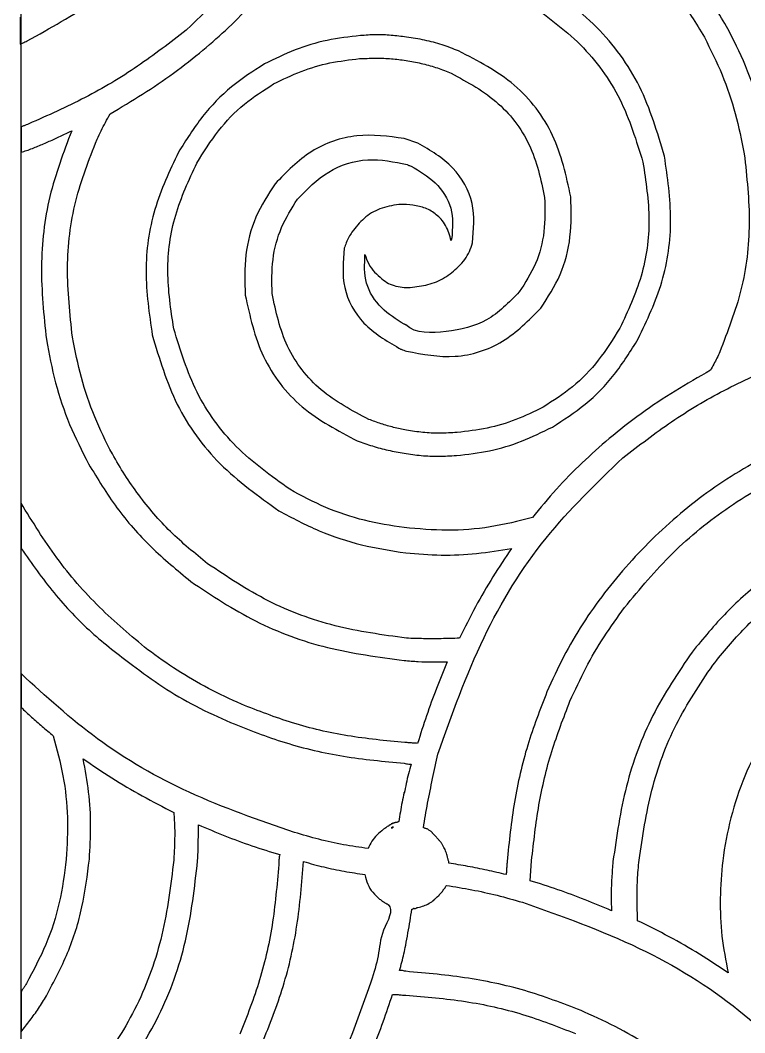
# Model space of a CAD drawing. Extents: x 0 to 371, y 0 to 260.
# Drawn here: x 0 to 24.97, y 59.93 to 94.83 of the extents above; entities that cross this region are included whole.
import ezdxf

# ---------------------------------------------------------------- set-up
doc = ezdxf.new("R2010")
doc.units = 0
doc.layers.add('Layer_1', color=7, linetype='CONTINUOUS')

msp = doc.modelspace()

# ---------------------------------------------------------------- linework, layer by layer
at = {"layer": 'Layer_1', "color": 7}
for points in [[(0.02646, 259.95312), (370.443122, 259.95312), (370.443122, 0.661457), (0.02646, 0.661457)], [(12.829708, 67.016271)], [(12.832292, 67.018856)], [(14.684375, 65.008126)], [(13.54646, 64.214376), (13.573331, 64.214376), (13.54646, 64.214376)], [(12.832292, 61.251249)]]:
    msp.add_lwpolyline(points, close=True, dxfattribs=at)
for points in [[(0, 94.932397), (0, 94.006356)], [(0.026355, 91.149165), (0.026355, 90.275834)], [(13.705623, 90.593127), (13.229167, 90.75229)], [(13.308748, 88.476461), (13.044165, 88.476461)], [(13.229167, 85.61927), (13.44104, 85.61927)], [(0.026355, 78.184582), (0.026355, 76.623437)], [(0.026355, 72.310523), (0.026355, 71.146253)], [(13.229167, 68.183126), (13.229167, 68.209481)], [(12.805937, 67.124792), (12.779581, 67.124792)], [(12.858646, 67.151148), (12.832292, 67.151148)], [(13.91698, 66.992501), (13.890625, 66.992501)], [(14.2875, 66.727917), (14.207918, 66.807499)], [(14.763956, 65.775521), (14.763956, 65.828231)], [(14.2875, 64.531669), (14.367081, 64.611251), (14.419791, 64.663961)], [(14.472502, 64.717187), (14.552083, 64.796253)], [(13.49375, 64.188021), (13.520105, 64.188021)], [(0.026355, 61.330314), (0.026355, 59.954687)]]:
    msp.add_lwpolyline(points, dxfattribs=at)
for points, knots in [([(12.091252, 104.695625), (11.60922, 103.335125), (10.676093, 100.701435), (8.540562, 97.18246), (6.638346, 95.365078), (5.714896, 94.482812)], [0, 0, 0, 0, 4.325799, 8.373986, 12.193383, 12.193383, 12.193383, 12.193383]), ([(29.077811, 84.693229), (29.24746, 85.947907), (29.584966, 88.444004), (29.150556, 92.141087), (28.085368, 95.318774), (26.530012, 97.850385), (24.852109, 99.928744), (23.503357, 101.063295), (22.833748, 101.626562)], [0, 0, 0, 0, 3.785959, 7.531903, 11.05396, 13.750765, 16.407671, 19.027284, 19.027284, 19.027284, 19.027284]), ([(13.229167, 100.594584), (14.077918, 100.489299), (15.767297, 100.279738), (18.166203, 99.394857), (20.111482, 98.241168), (21.593739, 96.951147), (22.706811, 95.680834), (23.284635, 94.724132), (23.574271, 94.244584)], [0, 0, 0, 0, 2.558717, 5.092941, 7.60668, 9.301016, 10.970622, 12.648611, 12.648611, 12.648611, 12.648611]), ([(0.238228, 94.112292), (1.02577, 94.551272), (2.589075, 95.422666), (4.660909, 97.120899), (5.790516, 98.470788), (6.35, 99.139375)], [0, 0, 0, 0, 2.701851, 5.363294, 7.97507, 7.97507, 7.97507, 7.97507]), ([(24.341666, 94.615104), (24.030328, 95.127662), (23.408767, 96.150943), (22.215219, 97.513178), (21.28853, 98.278194), (20.822501, 98.662919)], [0, 0, 0, 0, 1.796894, 3.587356, 5.398686, 5.398686, 5.398686, 5.398686]), ([(6.29729, 93.794998), (6.594749, 94.051818), (7.19546, 94.570459), (8.033098, 95.431194), (8.550448, 96.04987), (8.810832, 96.36125)], [0, 0, 0, 0, 1.178583, 2.380117, 3.597619, 3.597619, 3.597619, 3.597619]), ([(22.198645, 90.143542), (21.956576, 90.96066), (21.474236, 92.588824), (19.93422, 94.705499), (18.539508, 95.699231), (17.83302, 96.202604)], [0, 0, 0, 0, 2.544261, 5.069616, 7.661989, 7.661989, 7.661989, 7.661989]), ([(17.4625, 95.461564), (18.104229, 94.997892), (19.37164, 94.082145), (20.777836, 92.154733), (21.230692, 90.673747), (21.457605, 89.931669)], [0, 0, 0, 0, 2.366487, 4.673792, 6.990994, 6.990994, 6.990994, 6.990994]), ([(25.796875, 90.328544), (25.701762, 90.826947), (25.512001, 91.821327), (25.029994, 93.266044), (24.571045, 94.165543), (24.341666, 94.615104)], [0, 0, 0, 0, 1.521336, 3.035266, 4.547924, 4.547924, 4.547924, 4.547924]), ([(5.714896, 94.482812), (5.164048, 94.057365), (4.058031, 93.203134), (2.239374, 92.117383), (0.94444, 91.543966), (0.290938, 91.254586)], [0, 0, 0, 0, 2.086959, 4.190287, 6.333192, 6.333192, 6.333192, 6.333192]), ([(11.721248, 94.297294), (11.337386, 94.253571), (10.571245, 94.166306), (9.455729, 93.829212), (8.762192, 93.489245), (8.413957, 93.318542)], [0, 0, 0, 0, 1.157449, 2.310129, 3.4726, 3.4726, 3.4726, 3.4726]), ([(13.308748, 94.244584), (13.132644, 94.267428), (12.781465, 94.312982), (12.249997, 94.334596), (11.897537, 94.309731), (11.721248, 94.297294)], [0, 0, 0, 0, 0.532637, 1.062163, 1.592043, 1.592043, 1.592043, 1.592043]), ([(15.107605, 93.768127), (14.918173, 93.842451), (14.535574, 93.992563), (13.931965, 94.150411), (13.517792, 94.212996), (13.308748, 94.244584)], [0, 0, 0, 0, 0.610117, 1.23227, 1.866295, 1.866295, 1.866295, 1.866295]), ([(23.574271, 94.244584), (23.787408, 93.817196), (24.211644, 92.966505), (24.670107, 91.613872), (24.856982, 90.686691), (24.950415, 90.223124)], [0, 0, 0, 0, 1.431691, 2.8497, 4.267565, 4.267565, 4.267565, 4.267565]), ([(0, 94.006356), (0.026709, 94.016941), (0.080893, 94.038417), (0.157335, 94.08023), (0.21152, 94.101706), (0.238228, 94.112292)], [0, 0, 0, 0, 0.086119, 0.174712, 0.260831, 0.260831, 0.260831, 0.260831]), ([(3.095418, 91.59875), (3.470216, 91.822393), (4.215808, 92.267288), (5.291973, 92.991347), (5.963319, 93.528022), (6.29729, 93.794998)], [0, 0, 0, 0, 1.309321, 2.604654, 3.886918, 3.886918, 3.886918, 3.886918]), ([(18.970418, 88.741044), (18.813975, 89.465288), (18.502804, 90.905838), (17.099707, 92.737322), (15.778244, 93.421108), (15.107605, 93.768127)], [0, 0, 0, 0, 2.205182, 4.386198, 6.633616, 6.633616, 6.633616, 6.633616]), ([(8.413957, 93.318542), (8.025575, 93.069747), (7.234956, 92.563281), (6.230766, 91.520128), (5.713755, 90.695846), (5.450313, 90.275834)], [0, 0, 0, 0, 1.380479, 2.810202, 4.295597, 4.295597, 4.295597, 4.295597]), ([(8.73125, 92.630729), (9.044186, 92.783914), (9.666851, 93.088716), (10.66803, 93.382059), (11.352416, 93.463067), (11.694377, 93.503544)], [0, 0, 0, 0, 1.044084, 2.077469, 3.109449, 3.109449, 3.109449, 3.109449]), ([(11.694377, 93.503544), (11.868101, 93.510496), (12.21163, 93.524244), (12.725134, 93.514866), (13.061501, 93.472134), (13.229167, 93.450834)], [0, 0, 0, 0, 0.521618, 1.031467, 1.538184, 1.538184, 1.538184, 1.538184]), ([(13.229167, 93.450834), (13.403096, 93.421017), (13.747821, 93.361921), (14.252442, 93.229666), (14.576225, 93.112279), (14.737085, 93.053959)], [0, 0, 0, 0, 0.529261, 1.048989, 1.562136, 1.562136, 1.562136, 1.562136]), ([(14.737085, 93.053959), (15.313211, 92.750984), (16.450211, 92.153055), (17.672976, 90.582684), (17.938308, 89.338211), (18.071248, 88.714689)], [0, 0, 0, 0, 1.939421, 3.827497, 5.723386, 5.723386, 5.723386, 5.723386]), ([(6.085417, 89.905314), (6.320793, 90.283144), (6.782074, 91.023597), (7.678269, 91.959205), (8.385075, 92.409961), (8.73125, 92.630729)], [0, 0, 0, 0, 1.333712, 2.613745, 3.842465, 3.842465, 3.842465, 3.842465]), ([(2.645833, 90.725419), (2.691808, 90.822807), (2.784511, 91.019179), (2.937532, 91.3088), (3.042644, 91.501833), (3.095418, 91.59875)], [0, 0, 0, 0, 0.323045, 0.65138, 0.982455, 0.982455, 0.982455, 0.982455]), ([(0.290938, 91.254586), (0.26207, 91.24382), (0.201954, 91.221401), (0.11534, 91.18235), (0.055223, 91.159931), (0.026355, 91.149165)], [0, 0, 0, 0, 0.092409, 0.192438, 0.284847, 0.284847, 0.284847, 0.284847]), ([(0.608748, 90.487707), (0.739169, 90.542222), (0.999805, 90.651165), (1.38493, 90.833906), (1.642517, 90.95551), (1.772502, 91.016874)], [0, 0, 0, 0, 0.424005, 0.847344, 1.278585, 1.278585, 1.278585, 1.278585]), ([(1.772502, 91.016874), (1.491384, 90.270505), (0.923308, 88.762257), (0.641518, 86.301137), (0.812684, 84.656071), (0.899687, 83.819897)], [0, 0, 0, 0, 2.386471, 4.822538, 7.340767, 7.340767, 7.340767, 7.340767]), ([(13.229167, 90.75229), (12.685499, 90.825152), (11.592175, 90.971678), (9.953541, 90.401901), (9.176079, 89.597068), (8.78396, 89.191145)], [0, 0, 0, 0, 1.631149, 3.280266, 4.958379, 4.958379, 4.958379, 4.958379]), ([(0.026355, 90.275834), (0.090601, 90.295509), (0.222103, 90.33578), (0.416058, 90.407555), (0.544871, 90.461136), (0.608748, 90.487707)], [0, 0, 0, 0, 0.201541, 0.412527, 0.620073, 0.620073, 0.620073, 0.620073]), ([(1.799373, 83.899479), (1.712185, 84.697643), (1.541228, 86.262675), (1.816882, 88.60102), (2.371724, 90.022943), (2.645833, 90.725419)], [0, 0, 0, 0, 2.404727, 4.715164, 6.971101, 6.971101, 6.971101, 6.971101]), ([(15.584062, 87.153544), (15.624207, 87.611548), (15.705481, 88.538777), (14.966599, 89.852537), (14.134358, 90.341325), (13.705623, 90.593127)], [0, 0, 0, 0, 1.356337, 2.745907, 4.222353, 4.222353, 4.222353, 4.222353]), ([(5.450313, 90.275834), (5.146552, 89.631914), (4.535284, 88.336136), (4.233818, 86.151332), (4.444164, 84.7087), (4.550627, 83.978544)], [0, 0, 0, 0, 2.127754, 4.281735, 6.489169, 6.489169, 6.489169, 6.489169]), ([(9.551355, 88.661979), (9.887753, 89.004356), (10.555105, 89.683566), (11.965168, 90.13572), (12.881912, 89.946262), (13.335103, 89.852604)], [0, 0, 0, 0, 1.427192, 2.831279, 4.203983, 4.203983, 4.203983, 4.203983]), ([(21.298958, 83.846253), (21.60272, 84.490173), (22.213987, 85.78595), (22.515454, 87.970754), (22.305107, 89.413386), (22.198645, 90.143542)], [0, 0, 0, 0, 2.127754, 4.281735, 6.489169, 6.489169, 6.489169, 6.489169]), ([(24.950415, 90.223124), (25.037569, 89.424911), (25.208466, 87.859733), (24.932502, 85.521234), (24.377581, 84.099188), (24.103438, 83.396667)], [0, 0, 0, 0, 2.404851, 4.715566, 6.971672, 6.971672, 6.971672, 6.971672]), ([(5.291667, 84.190417), (5.190457, 84.850736), (4.990305, 86.156584), (5.262215, 88.139117), (5.811834, 89.318336), (6.085417, 89.905314)], [0, 0, 0, 0, 1.997914, 3.95108, 5.886882, 5.886882, 5.886882, 5.886882]), ([(13.335103, 89.852604), (13.346233, 89.845331), (13.370901, 89.82921), (13.418493, 89.820052), (13.450333, 89.806591), (13.467395, 89.799377)], [0, 0, 0, 0, 0.039542, 0.087642, 0.143182, 0.143182, 0.143182, 0.143182]), ([(13.467395, 89.799377), (13.75841, 89.627319), (14.343682, 89.281285), (14.952595, 88.368178), (14.897268, 87.666461), (14.869377, 87.312707)], [0, 0, 0, 0, 1.010915, 2.033094, 3.072285, 3.072285, 3.072285, 3.072285]), ([(21.457605, 89.931669), (21.558814, 89.27135), (21.758966, 87.965502), (21.487056, 85.98297), (20.937437, 84.80375), (20.663855, 84.216772)], [0, 0, 0, 0, 1.997914, 3.95108, 5.886882, 5.886882, 5.886882, 5.886882]), ([(8.78396, 89.191145), (8.541955, 88.817386), (8.055124, 88.065508), (7.713546, 86.727736), (7.739395, 85.816589), (7.752498, 85.354687)], [0, 0, 0, 0, 1.329544, 2.674592, 4.057536, 4.057536, 4.057536, 4.057536]), ([(8.67854, 85.407397), (8.670743, 85.799564), (8.65536, 86.573301), (8.953934, 87.701307), (9.353503, 88.343826), (9.551355, 88.661979)], [0, 0, 0, 0, 1.173483, 2.315256, 3.435152, 3.435152, 3.435152, 3.435152]), ([(18.071248, 88.714689), (18.080681, 88.322827), (18.09928, 87.550168), (17.810145, 86.41703), (17.401121, 85.778064), (17.197916, 85.460624)], [0, 0, 0, 0, 1.173205, 2.313288, 3.43889, 3.43889, 3.43889, 3.43889]), ([(17.938956, 84.904586), (18.180961, 85.278345), (18.667792, 86.030223), (19.00937, 87.367995), (18.983522, 88.279142), (18.970418, 88.741044)], [0, 0, 0, 0, 1.329544, 2.674592, 4.057536, 4.057536, 4.057536, 4.057536]), ([(13.044165, 88.476461), (12.824139, 88.439197), (12.392801, 88.366146), (11.823035, 88.023951), (11.560206, 87.689844), (11.429793, 87.524064)], [0, 0, 0, 0, 0.665632, 1.304902, 1.934505, 1.934505, 1.934505, 1.934505]), ([(14.499373, 87.974165), (14.392263, 88.074969), (14.177682, 88.276915), (13.751519, 88.429392), (13.457449, 88.460653), (13.308748, 88.476461)], [0, 0, 0, 0, 0.437202, 0.875873, 1.324598, 1.324598, 1.324598, 1.324598]), ([(14.843021, 87.233126), (14.821744, 87.321385), (14.778969, 87.498819), (14.668026, 87.753529), (14.555781, 87.900372), (14.499373, 87.974165)], [0, 0, 0, 0, 0.272222, 0.547266, 0.825112, 0.825112, 0.825112, 0.825112]), ([(11.429793, 87.524064), (11.394203, 87.466829), (11.321274, 87.349546), (11.230729, 87.164041), (11.186728, 87.032751), (11.16521, 86.968542)], [0, 0, 0, 0, 0.202151, 0.414237, 0.617239, 0.617239, 0.617239, 0.617239]), ([(14.869377, 87.312707), (14.867638, 87.303674), (14.86403, 87.284929), (14.848368, 87.260904), (14.84476, 87.242159), (14.843021, 87.233126)], [0, 0, 0, 0, 0.027378, 0.056812, 0.08419, 0.08419, 0.08419, 0.08419]), ([(11.16521, 86.968542), (11.125103, 86.510529), (11.043904, 85.583241), (11.783095, 84.269566), (12.6154, 83.780766), (13.044165, 83.528959)], [0, 0, 0, 0, 1.356338, 2.746027, 4.222582, 4.222582, 4.222582, 4.222582]), ([(15.107605, 86.333439), (15.181162, 86.413636), (15.325673, 86.57119), (15.490384, 86.849443), (15.55269, 87.051704), (15.584062, 87.153544)], [0, 0, 0, 0, 0.326004, 0.640468, 0.959374, 0.959374, 0.959374, 0.959374]), ([(13.229167, 84.349064), (12.955114, 84.520296), (12.401215, 84.866382), (11.830814, 85.744262), (11.863481, 86.4181), (11.879895, 86.756669)], [0, 0, 0, 0, 0.966042, 1.952507, 2.948683, 2.948683, 2.948683, 2.948683]), ([(11.879895, 86.756669), (11.916688, 86.645541), (11.990303, 86.423201), (12.201674, 86.139495), (12.375443, 85.986311), (12.461771, 85.910209)], [0, 0, 0, 0, 0.349322, 0.698905, 1.04404, 1.04404, 1.04404, 1.04404]), ([(13.44104, 85.61927), (13.645496, 85.642426), (14.055881, 85.688903), (14.640942, 85.924431), (14.952467, 86.197468), (15.107605, 86.333439)], [0, 0, 0, 0, 0.616138, 1.236716, 1.852341, 1.852341, 1.852341, 1.852341]), ([(12.461771, 85.910209), (12.535537, 85.855433), (12.683017, 85.745918), (12.950028, 85.655202), (13.134912, 85.631403), (13.229167, 85.61927)], [0, 0, 0, 0, 0.27424, 0.548292, 0.833302, 0.833302, 0.833302, 0.833302]), ([(7.752498, 85.354687), (7.910904, 84.630183), (8.226117, 83.188484), (9.633397, 81.36374), (10.949433, 80.675722), (11.615312, 80.327604)], [0, 0, 0, 0, 2.206856, 4.391448, 6.628866, 6.628866, 6.628866, 6.628866]), ([(12.012187, 81.068128), (11.436094, 81.371097), (10.299173, 81.969008), (9.076686, 83.539466), (8.811441, 84.783884), (8.67854, 85.407397)], [0, 0, 0, 0, 1.939308, 3.827231, 5.723082, 5.723082, 5.723082, 5.723082]), ([(17.197916, 85.460624), (16.843294, 85.097885), (16.140326, 84.378828), (14.73257, 84.063634), (13.627363, 84.010483), (13.271003, 84.332507), (13.254317, 84.344293), (13.237888, 84.34741), (13.229167, 84.349064)], [0, 0, 0, 0, 1.480055, 2.933912, 4.343136, 4.353495, 4.37676, 4.403087, 4.403087, 4.403087, 4.403087]), ([(13.308748, 83.423022), (13.86661, 83.314686), (14.990286, 83.096468), (16.711457, 83.65508), (17.526774, 84.485014), (17.938956, 84.904586)], [0, 0, 0, 0, 1.686344, 3.396727, 5.145496, 5.145496, 5.145496, 5.145496]), ([(9.286771, 78.660522), (8.644403, 79.119594), (7.372477, 80.028581), (5.971915, 81.962601), (5.518763, 83.446675), (5.291667, 84.190417)], [0, 0, 0, 0, 2.359118, 4.671187, 6.993908, 6.993908, 6.993908, 6.993908]), ([(20.663855, 84.216772), (20.428485, 83.838979), (19.96723, 83.098618), (19.070955, 82.163256), (18.36419, 81.712601), (18.018021, 81.491874)], [0, 0, 0, 0, 1.333601, 2.613455, 3.8421, 3.8421, 3.8421, 3.8421]), ([(0.899687, 83.819897), (0.994795, 83.321537), (1.184541, 82.327278), (1.666595, 80.882748), (2.12552, 79.98337), (2.354895, 79.533854)], [0, 0, 0, 0, 1.521205, 3.0349, 4.547437, 4.547437, 4.547437, 4.547437]), ([(6.455937, 76.094271), (6.017375, 76.451705), (5.14668, 77.161336), (4.0535, 78.448769), (3.186062, 79.785824), (2.540777, 81.151993), (2.078366, 82.502092), (1.89237, 83.433686), (1.799373, 83.899479)], [0, 0, 0, 0, 1.694248, 3.363667, 5.041543, 6.462667, 7.886398, 9.310103, 9.310103, 9.310103, 9.310103]), ([(4.550627, 83.978544), (4.792689, 83.161465), (5.275008, 81.533403), (6.815104, 79.416955), (8.20977, 78.423329), (8.916252, 77.919999)], [0, 0, 0, 0, 2.544135, 5.069289, 7.661578, 7.661578, 7.661578, 7.661578]), ([(18.335831, 80.803544), (18.724176, 81.052334), (19.514701, 81.558777), (20.518638, 82.602009), (21.035555, 83.426248), (21.298958, 83.846253)], [0, 0, 0, 0, 1.380369, 2.809918, 4.295238, 4.295238, 4.295238, 4.295238]), ([(13.044165, 83.528959), (13.07247, 83.512945), (13.129271, 83.48081), (13.220164, 83.451093), (13.280011, 83.432129), (13.308748, 83.423022)], [0, 0, 0, 0, 0.097318, 0.195289, 0.285792, 0.285792, 0.285792, 0.285792]), ([(24.103438, 83.396667), (24.073322, 83.325509), (24.01209, 83.180826), (23.896835, 82.973727), (23.823042, 82.832285), (23.786145, 82.761564)], [0, 0, 0, 0, 0.231633, 0.470968, 0.710305, 0.710305, 0.710305, 0.710305]), ([(23.786145, 82.761564), (23.375897, 82.52717), (22.558435, 82.060114), (21.383047, 81.284309), (20.655488, 80.698342), (20.293335, 80.406669)], [0, 0, 0, 0, 1.417395, 2.824311, 4.218699, 4.218699, 4.218699, 4.218699]), ([(20.769791, 79.745211), (21.32064, 80.170658), (22.426657, 81.024889), (24.245314, 82.110639), (25.540248, 82.684056), (26.19375, 82.973437)], [0, 0, 0, 0, 2.086959, 4.190287, 6.333192, 6.333192, 6.333192, 6.333192]), ([(18.018021, 81.491874), (17.707059, 81.338699), (17.08842, 81.033967), (16.087556, 80.738073), (15.400863, 80.658588), (15.054895, 80.618542)], [0, 0, 0, 0, 1.03879, 2.066605, 3.11024, 3.11024, 3.11024, 3.11024]), ([(13.308748, 80.698124), (13.160898, 80.727898), (12.866562, 80.787173), (12.434556, 80.915291), (12.153142, 81.017122), (12.012187, 81.068128)], [0, 0, 0, 0, 0.452269, 0.900367, 1.350055, 1.350055, 1.350055, 1.350055]), ([(15.054895, 80.618542), (14.855112, 80.606175), (14.461416, 80.581803), (13.876027, 80.60725), (13.496452, 80.668055), (13.308748, 80.698124)], [0, 0, 0, 0, 0.600276, 1.182916, 1.752895, 1.752895, 1.752895, 1.752895]), ([(15.02854, 79.824792), (15.412402, 79.868515), (16.178543, 79.95578), (17.294059, 80.292874), (17.987596, 80.632842), (18.335831, 80.803544)], [0, 0, 0, 0, 1.157449, 2.310129, 3.4726, 3.4726, 3.4726, 3.4726]), ([(11.615312, 80.327604), (11.787425, 80.267456), (12.136058, 80.14562), (12.674468, 79.999226), (13.044006, 79.936036), (13.229167, 79.904374)], [0, 0, 0, 0, 0.546913, 1.10783, 1.671123, 1.671123, 1.671123, 1.671123]), ([(20.293335, 80.406669), (19.978441, 80.132341), (19.34388, 79.579525), (18.459614, 78.667891), (17.918804, 78.011203), (17.647501, 77.68177)], [0, 0, 0, 0, 1.252549, 2.524089, 3.804093, 3.804093, 3.804093, 3.804093]), ([(26.24646, 80.115731), (25.459278, 79.677973), (23.89656, 78.808934), (21.850563, 77.08996), (20.372736, 75.458752), (19.367882, 74.027981), (18.699594, 72.887816), (18.334385, 72.081711), (18.150313, 71.675419)], [0, 0, 0, 0, 2.696805, 5.353711, 7.973324, 9.277491, 10.593554, 11.930938, 11.930938, 11.930938, 11.930938]), ([(13.229167, 79.904374), (13.425406, 79.874343), (13.820216, 79.813925), (14.423184, 79.787906), (14.826109, 79.812457), (15.02854, 79.824792)], [0, 0, 0, 0, 0.595299, 1.197666, 1.805855, 1.805855, 1.805855, 1.805855]), ([(14.393437, 69.532398), (14.875208, 70.891213), (15.807848, 73.521682), (17.949269, 77.035274), (19.846921, 78.858524), (20.769791, 79.745211)], [0, 0, 0, 0, 4.320331, 8.363529, 12.191412, 12.191412, 12.191412, 12.191412]), ([(2.354895, 79.533854), (2.666201, 79.021265), (3.287696, 77.997926), (4.480905, 76.635372), (5.407544, 75.870281), (5.873543, 75.485522)], [0, 0, 0, 0, 1.796934, 3.587419, 5.398736, 5.398736, 5.398736, 5.398736]), ([(20.822501, 74.585836), (21.355014, 75.226036), (22.428888, 76.517074), (24.410549, 78.125105), (25.896008, 78.95679), (26.643335, 79.375207)], [0, 0, 0, 0, 2.494116, 5.029675, 7.596818, 7.596818, 7.596818, 7.596818]), ([(13.229167, 77.337606), (12.770271, 77.410142), (11.850078, 77.555594), (10.516956, 77.997724), (9.69623, 78.439914), (9.286771, 78.660522)], [0, 0, 0, 0, 1.392508, 2.792299, 4.185934, 4.185934, 4.185934, 4.185934]), ([(4.39198, 73.130628), (3.825108, 73.605997), (2.685643, 74.561533), (1.209419, 76.263253), (0.421955, 77.542116), (0.026355, 78.184582)], [0, 0, 0, 0, 2.217424, 4.457229, 6.718393, 6.718393, 6.718393, 6.718393]), ([(8.916252, 77.919999), (9.369416, 77.676437), (10.276678, 77.188813), (11.754496, 76.70829), (12.772577, 76.545985), (13.281877, 76.46479)], [0, 0, 0, 0, 1.541296, 3.085767, 4.63181, 4.63181, 4.63181, 4.63181]), ([(17.647501, 77.68177), (17.166407, 77.561742), (16.204512, 77.321759), (14.712731, 77.210844), (13.724152, 77.295312), (13.229167, 77.337606)], [0, 0, 0, 0, 1.485781, 2.970659, 4.459725, 4.459725, 4.459725, 4.459725]), ([(0.026355, 76.623437), (0.394836, 76.102041), (1.123174, 75.071452), (2.407666, 73.708409), (3.383513, 72.96607), (3.862813, 72.601461)], [0, 0, 0, 0, 1.914295, 3.783788, 5.588346, 5.588346, 5.588346, 5.588346]), ([(13.281877, 76.46479), (13.689207, 76.433055), (14.503587, 76.369605), (15.729155, 76.421985), (16.532598, 76.556396), (16.933333, 76.623437)], [0, 0, 0, 0, 1.225052, 2.449256, 3.667467, 3.667467, 3.667467, 3.667467]), ([(16.933333, 76.623437), (16.715616, 76.299298), (16.275831, 75.644541), (15.672961, 74.611649), (15.314804, 73.891253), (15.13396, 73.527503)], [0, 0, 0, 0, 1.171251, 2.365912, 3.584369, 3.584369, 3.584369, 3.584369]), ([(27.199373, 76.570211), (26.686784, 76.258905), (25.663445, 75.63741), (24.300891, 74.444201), (23.5358, 73.517562), (23.151041, 73.051562)], [0, 0, 0, 0, 1.796934, 3.587419, 5.398736, 5.398736, 5.398736, 5.398736]), ([(13.308748, 73.527503), (12.483155, 73.641061), (10.843614, 73.866576), (8.501026, 74.731294), (7.136419, 75.640754), (6.455937, 76.094271)], [0, 0, 0, 0, 2.496057, 4.956901, 7.404649, 7.404649, 7.404649, 7.404649]), ([(23.86521, 72.601461), (24.223128, 73.039226), (24.93374, 73.908367), (26.214871, 75.013312), (27.170132, 75.592219), (27.648958, 75.882397)], [0, 0, 0, 0, 1.694336, 3.363942, 5.041931, 5.041931, 5.041931, 5.041931]), ([(5.873543, 75.485522), (6.602023, 75.000101), (8.064555, 74.025546), (10.581444, 73.109917), (12.342216, 72.877632), (13.229167, 72.760624)], [0, 0, 0, 0, 2.619937, 5.259916, 7.939556, 7.939556, 7.939556, 7.939556]), ([(18.944063, 71.358126), (19.119947, 71.740021), (19.469841, 72.499741), (20.099024, 73.580028), (20.582212, 74.251776), (20.822501, 74.585836)], [0, 0, 0, 0, 1.260923, 2.508409, 3.742495, 3.742495, 3.742495, 3.742495]), ([(15.13396, 73.527503), (14.925297, 73.52046), (14.513963, 73.506576), (13.905217, 73.506099), (13.505652, 73.520437), (13.308748, 73.527503)], [0, 0, 0, 0, 0.626322, 1.234665, 1.825723, 1.825723, 1.825723, 1.825723]), ([(7.620207, 71.252189), (7.238271, 71.428079), (6.47844, 71.777997), (5.397942, 72.407114), (4.726082, 72.890333), (4.39198, 73.130628)], [0, 0, 0, 0, 1.261043, 2.508744, 3.74294, 3.74294, 3.74294, 3.74294]), ([(23.151041, 73.051562), (22.672313, 72.338062), (21.709108, 70.902494), (20.797126, 68.431325), (20.550009, 66.699776), (20.425626, 65.828231)], [0, 0, 0, 0, 2.57152, 5.17392, 7.811241, 7.811241, 7.811241, 7.811241]), ([(3.862813, 72.601461), (4.207823, 72.344995), (4.903511, 71.827849), (6.040409, 71.166345), (6.843928, 70.801383), (7.249687, 70.617086)], [0, 0, 0, 0, 1.288998, 2.599178, 3.935701, 3.935701, 3.935701, 3.935701]), ([(13.229167, 72.760624), (13.390415, 72.746349), (13.716398, 72.717492), (14.210968, 72.707883), (14.543508, 72.70756), (14.71073, 72.707398)], [0, 0, 0, 0, 0.485499, 0.981492, 1.483198, 1.483198, 1.483198, 1.483198]), ([(14.71073, 72.707398), (14.586013, 72.401929), (14.335881, 71.789279), (13.991324, 70.855765), (13.793044, 70.221233), (13.693738, 69.903433)], [0, 0, 0, 0, 0.989832, 1.985211, 2.983944, 2.983944, 2.983944, 2.983944]), ([(21.325313, 65.881457), (21.444445, 66.69129), (21.681057, 68.299721), (22.525692, 70.599153), (23.420125, 71.936149), (23.86521, 72.601461)], [0, 0, 0, 0, 2.452467, 4.870913, 7.266419, 7.266419, 7.266419, 7.266419]), ([(9.445418, 66.833854), (8.221895, 67.25644), (5.844762, 68.077465), (2.632563, 69.919746), (0.879284, 71.528097), (0.026355, 72.310523)], [0, 0, 0, 0, 3.879295, 7.536924, 11.001907, 11.001907, 11.001907, 11.001907]), ([(18.150313, 71.675419), (17.91474, 71.067191), (17.437029, 69.833782), (16.987612, 67.865746), (16.846327, 66.513765), (16.774687, 65.828231)], [0, 0, 0, 0, 1.954953, 3.964392, 6.031377, 6.031377, 6.031377, 6.031377]), ([(13.255521, 69.929273), (12.594137, 69.993921), (11.28837, 70.121555), (9.391619, 70.559052), (8.20433, 71.023627), (7.620207, 71.252189)], [0, 0, 0, 0, 1.992577, 3.933933, 5.813997, 5.813997, 5.813997, 5.813997]), ([(17.621146, 65.854586), (17.692863, 66.498708), (17.834577, 67.771507), (18.273247, 69.621554), (18.722655, 70.784958), (18.944063, 71.358126)], [0, 0, 0, 0, 1.943386, 3.84017, 5.682105, 5.682105, 5.682105, 5.682105]), ([(0.026355, 71.146253), (0.147593, 71.033911), (0.388143, 70.811011), (0.755695, 70.481087), (1.009691, 70.2727), (1.137915, 70.167501)], [0, 0, 0, 0, 0.495869, 0.983865, 1.481374, 1.481374, 1.481374, 1.481374]), ([(7.249687, 70.617086), (7.870973, 70.372646), (9.132742, 69.876213), (11.146153, 69.413506), (12.530107, 69.281688), (13.229167, 69.215104)], [0, 0, 0, 0, 2.001068, 4.063969, 6.169536, 6.169536, 6.169536, 6.169536]), ([(1.137915, 70.167501), (1.261433, 69.707949), (1.509799, 68.783901), (1.661501, 67.347729), (1.612158, 66.387601), (1.5875, 65.907812)], [0, 0, 0, 0, 1.42627, 2.867884, 4.307844, 4.307844, 4.307844, 4.307844]), ([(13.693738, 69.903433), (13.648006, 69.905419), (13.552884, 69.90955), (13.407245, 69.924913), (13.30667, 69.927803), (13.255521, 69.929273)], [0, 0, 0, 0, 0.137298, 0.285587, 0.439042, 0.439042, 0.439042, 0.439042]), ([(25.638228, 70.11479), (25.401093, 69.672381), (24.926502, 68.786964), (24.460635, 67.34584), (24.189023, 65.927233), (24.100007, 64.556459), (24.148187, 63.257847), (24.31259, 62.412375), (24.394376, 61.991773)], [0, 0, 0, 0, 1.503278, 3.008588, 4.521817, 5.826071, 7.122873, 8.406652, 8.406652, 8.406652, 8.406652]), ([(13.890625, 66.992501), (13.938194, 67.275042), (14.033571, 67.841551), (14.208859, 68.68689), (14.331853, 69.250298), (14.393437, 69.532398)], [0, 0, 0, 0, 0.859478, 1.723299, 2.589548, 2.589548, 2.589548, 2.589548]), ([(2.38125, 65.907812), (2.404149, 66.291462), (2.450209, 67.06313), (2.375475, 68.225778), (2.238089, 68.991022), (2.169377, 69.373751)], [0, 0, 0, 0, 1.152281, 2.317682, 3.483737, 3.483737, 3.483737, 3.483737]), ([(2.169377, 69.373751), (2.495305, 69.148783), (3.15395, 68.694162), (4.201075, 68.082967), (4.926059, 67.709836), (5.291667, 67.521667)], [0, 0, 0, 0, 1.187757, 2.400253, 3.633774, 3.633774, 3.633774, 3.633774]), ([(13.229167, 69.215104), (13.255474, 69.207997), (13.307498, 69.193942), (13.387933, 69.188896), (13.440942, 69.188798), (13.467395, 69.188749)], [0, 0, 0, 0, 0.081549, 0.161266, 0.240673, 0.240673, 0.240673, 0.240673]), ([(13.467395, 69.188749), (13.435643, 69.076701), (13.373037, 68.855775), (13.302955, 68.51825), (13.253899, 68.295452), (13.229167, 68.183126)], [0, 0, 0, 0, 0.349259, 0.688642, 1.033718, 1.033718, 1.033718, 1.033718]), ([(13.229167, 68.209481), (13.204559, 68.097298), (13.155923, 67.875574), (13.096639, 67.539955), (13.06174, 67.316771), (13.044165, 67.204374)], [0, 0, 0, 0, 0.344516, 0.680921, 1.022214, 1.022214, 1.022214, 1.022214]), ([(5.291667, 67.521667), (5.304235, 67.338841), (5.329218, 66.975412), (5.317441, 66.427863), (5.300291, 66.064302), (5.291667, 65.881457)], [0, 0, 0, 0, 0.549499, 1.092317, 1.641533, 1.641533, 1.641533, 1.641533]), ([(6.111771, 65.854586), (6.118894, 65.989486), (6.133341, 66.2631), (6.137923, 66.677934), (6.138059, 66.95763), (6.138127, 67.098437)], [0, 0, 0, 0, 0.405221, 0.8219, 1.244335, 1.244335, 1.244335, 1.244335]), ([(6.138127, 67.098437), (6.440258, 66.969494), (7.047308, 66.710418), (7.983133, 66.365224), (8.621406, 66.166583), (8.943123, 66.066459)], [0, 0, 0, 0, 0.985399, 1.979893, 2.990599, 2.990599, 2.990599, 2.990599]), ([(12.779581, 67.124792), (12.778286, 67.117868), (12.776038, 67.105843), (12.762144, 67.099289), (12.748279, 67.098177), (12.731938, 67.094388), (12.721587, 67.075098), (12.695218, 67.077203), (12.697471, 67.052243), (12.682929, 67.046303), (12.655326, 67.043523), (12.620039, 67.009202), (12.569422, 66.973133), (12.532831, 66.950716), (12.514998, 66.93979)], [0, 0, 0, 0, 0.019854, 0.034475, 0.041507, 0.062212, 0.080827, 0.101532, 0.121466, 0.135986, 0.142905, 0.205357, 0.271052, 0.333505, 0.333505, 0.333505, 0.333505]), ([(12.832292, 67.018856), (12.832212, 67.018486), (12.832062, 67.017782), (12.831115, 67.017265), (12.829468, 67.013427), (12.841568, 67.019256), (12.84782, 67.017939), (12.869469, 67.021494), (12.838967, 66.999471), (12.827913, 66.993983), (12.804225, 66.985872), (12.806177, 66.993582), (12.80711, 66.99409), (12.808772, 66.997933), (12.796511, 66.992175), (12.790963, 66.99313), (12.772474, 66.992224), (12.794093, 66.992698), (12.802469, 66.995647), (12.812324, 66.999549), (12.815235, 67.008002), (12.821316, 67.014266), (12.828057, 67.014395), (12.830535, 67.017109), (12.831402, 67.017961), (12.831957, 67.01852), (12.832292, 67.018856)], [0, 0, 0, 0, 0.001076, 0.002047, 0.003076, 0.012006, 0.021285, 0.031133, 0.058108, 0.073335, 0.092904, 0.09398, 0.094951, 0.095979, 0.104909, 0.114189, 0.124037, 0.137656, 0.147969, 0.157713, 0.16588, 0.173796, 0.182457, 0.18375, 0.18469, 0.186111, 0.186111, 0.186111, 0.186111]), ([(12.832292, 67.151148), (12.831041, 67.144225), (12.828882, 67.132268), (12.81524, 67.125703), (12.808213, 67.125015), (12.805937, 67.124792)], [0, 0, 0, 0, 0.019808, 0.034209, 0.041108, 0.041108, 0.041108, 0.041108]), ([(12.829708, 67.016271), (12.827299, 67.013979), (12.82304, 67.009926), (12.817224, 67.004505), (12.812251, 67.001982), (12.810271, 66.998831), (12.808293, 66.997568), (12.805694, 66.991184), (12.820942, 66.999718), (12.825731, 67.002842), (12.834601, 67.016619), (12.830393, 67.016246), (12.830052, 67.016299), (12.82982, 67.01628), (12.829708, 67.016271)], [0, 0, 0, 0, 0.009973, 0.01764, 0.023848, 0.026174, 0.028493, 0.030978, 0.042821, 0.053323, 0.064922, 0.065262, 0.06562, 0.065958, 0.065958, 0.065958, 0.065958]), ([(13.044165, 67.204374), (13.035128, 67.202582), (13.016351, 67.198859), (12.992372, 67.183172), (12.958721, 67.175437), (12.921876, 67.17456), (12.88886, 67.157355), (12.86791, 67.153051), (12.858646, 67.151148)], [0, 0, 0, 0, 0.027412, 0.056954, 0.084366, 0.129984, 0.165683, 0.193986, 0.193986, 0.193986, 0.193986]), ([(11.985831, 66.278332), (11.703001, 66.319005), (11.134096, 66.400816), (10.285408, 66.586986), (9.726773, 66.751165), (9.445418, 66.833854)], [0, 0, 0, 0, 0.857041, 1.723912, 2.603524, 2.603524, 2.603524, 2.603524]), ([(12.514998, 66.93979), (12.439858, 66.877002), (12.292534, 66.753895), (12.107226, 66.532816), (12.026224, 66.363008), (11.985831, 66.278332)], [0, 0, 0, 0, 0.293617, 0.575684, 0.856236, 0.856236, 0.856236, 0.856236]), ([(14.207918, 66.807499), (14.206119, 66.81465), (14.202286, 66.829884), (14.177112, 66.841171), (14.152739, 66.862516), (14.121301, 66.88877), (14.082741, 66.91059), (14.047823, 66.945611), (13.999749, 66.959328), (13.9529, 66.969421), (13.928147, 66.985326), (13.91698, 66.992501)], [0, 0, 0, 0, 0.021039, 0.044824, 0.076893, 0.119493, 0.166881, 0.209481, 0.264974, 0.313003, 0.352479, 0.352479, 0.352479, 0.352479]), ([(14.499373, 66.489689), (14.474804, 66.515824), (14.426542, 66.567164), (14.360331, 66.650442), (14.312069, 66.701782), (14.2875, 66.727917)], [0, 0, 0, 0, 0.107568, 0.211308, 0.318876, 0.318876, 0.318876, 0.318876]), ([(14.763956, 65.828231), (14.755192, 65.863192), (14.738125, 65.93127), (14.712485, 66.028512), (14.685627, 66.117101), (14.657237, 66.199384), (14.625303, 66.280834), (14.583961, 66.345875), (14.553903, 66.402604), (14.523986, 66.444526), (14.507846, 66.474142), (14.499373, 66.489689)], [0, 0, 0, 0, 0.108127, 0.210554, 0.301684, 0.385701, 0.471851, 0.563169, 0.616245, 0.66427, 0.717346, 0.717346, 0.717346, 0.717346]), ([(8.943123, 66.066459), (8.936022, 66.042443), (8.922562, 65.996923), (8.916219, 65.925317), (8.916241, 65.878771), (8.916252, 65.854586)], [0, 0, 0, 0, 0.074946, 0.142053, 0.214631, 0.214631, 0.214631, 0.214631]), ([(1.5875, 65.907812), (1.520577, 65.407186), (1.386748, 64.406067), (0.921597, 62.956127), (0.44821, 62.065763), (0.211873, 61.621253)], [0, 0, 0, 0, 1.513457, 3.026513, 4.535006, 4.535006, 4.535006, 4.535006]), ([(0.899687, 61.198023), (1.158889, 61.686121), (1.677292, 62.662315), (2.176128, 64.257318), (2.312762, 65.356734), (2.38125, 65.907812)], [0, 0, 0, 0, 1.655747, 3.311482, 4.975489, 4.975489, 4.975489, 4.975489]), ([(5.291667, 65.881457), (5.184711, 65.0167), (4.972032, 63.297155), (4.107817, 60.831878), (3.166633, 59.397738), (2.698543, 58.684481)], [0, 0, 0, 0, 2.610292, 5.190488, 7.743386, 7.743386, 7.743386, 7.743386]), ([(3.360002, 58.18167), (3.861401, 58.940615), (4.86919, 60.466058), (5.798766, 63.093951), (6.006984, 64.930385), (6.111771, 65.854586)], [0, 0, 0, 0, 2.722229, 5.471544, 8.256933, 8.256933, 8.256933, 8.256933]), ([(8.916252, 65.854586), (8.858778, 65.151739), (8.745505, 63.76653), (8.302239, 61.751159), (7.809633, 60.49425), (7.56698, 59.875106)], [0, 0, 0, 0, 2.114445, 4.167261, 6.160141, 6.160141, 6.160141, 6.160141]), ([(8.334375, 59.557812), (8.593041, 60.207483), (9.118453, 61.527115), (9.585701, 63.642026), (9.703629, 65.094284), (9.763228, 65.828231)], [0, 0, 0, 0, 2.095445, 4.256339, 6.464269, 6.464269, 6.464269, 6.464269]), ([(9.763228, 65.828231), (9.994391, 65.762818), (10.457334, 65.631817), (11.165859, 65.490114), (11.641833, 65.415809), (11.879895, 65.378646)], [0, 0, 0, 0, 0.720478, 1.442882, 2.165737, 2.165737, 2.165737, 2.165737]), ([(16.748331, 65.378646), (16.528095, 65.429747), (16.088818, 65.531671), (15.427086, 65.664102), (14.984645, 65.738441), (14.763956, 65.775521)], [0, 0, 0, 0, 0.678238, 1.352795, 2.024117, 2.024117, 2.024117, 2.024117]), ([(16.774687, 65.828231), (16.773122, 65.777572), (16.770048, 65.678096), (16.75297, 65.528781), (16.749896, 65.429305), (16.748331, 65.378646)], [0, 0, 0, 0, 0.151991, 0.298453, 0.450443, 0.450443, 0.450443, 0.450443]), ([(17.568437, 65.168323), (17.57554, 65.245167), (17.589556, 65.396792), (17.599936, 65.626069), (17.614011, 65.777716), (17.621146, 65.854586)], [0, 0, 0, 0, 0.231487, 0.456756, 0.688327, 0.688327, 0.688327, 0.688327]), ([(20.425626, 65.828231), (20.409806, 65.642799), (20.378035, 65.270415), (20.356811, 64.705216), (20.367512, 64.326211), (20.372916, 64.134794)], [0, 0, 0, 0, 0.558295, 1.121167, 1.695522, 1.695522, 1.695522, 1.695522]), ([(21.272603, 63.791146), (21.265656, 64.026616), (21.251879, 64.493632), (21.261305, 65.191799), (21.304016, 65.651998), (21.325313, 65.881457)], [0, 0, 0, 0, 0.706737, 1.401697, 2.092798, 2.092798, 2.092798, 2.092798]), ([(11.879895, 65.378646), (11.905837, 65.268138), (11.95719, 65.04939), (12.135487, 64.757369), (12.300079, 64.607104), (12.382706, 64.531669)], [0, 0, 0, 0, 0.339026, 0.671095, 1.005852, 1.005852, 1.005852, 1.005852]), ([(14.578438, 64.849479), (14.594099, 64.866628), (14.623846, 64.899201), (14.657179, 64.954029), (14.675455, 64.990384), (14.684375, 65.008126)], [0, 0, 0, 0, 0.069511, 0.132027, 0.191623, 0.191623, 0.191623, 0.191623]), ([(14.684375, 65.008126), (14.975873, 64.960366), (15.56148, 64.864418), (16.436734, 64.673542), (17.01361, 64.509023), (17.303853, 64.426249)], [0, 0, 0, 0, 0.886088, 1.780116, 2.6854, 2.6854, 2.6854, 2.6854]), ([(20.372916, 64.134794), (20.070088, 64.261925), (19.461162, 64.517557), (18.527828, 64.869111), (17.889646, 65.068145), (17.568437, 65.168323)], [0, 0, 0, 0, 0.985287, 1.981207, 2.990437, 2.990437, 2.990437, 2.990437]), ([(14.419791, 64.663961), (14.426947, 64.66581), (14.442243, 64.669762), (14.453404, 64.69512), (14.465546, 64.70915), (14.472502, 64.717187)], [0, 0, 0, 0, 0.021089, 0.045078, 0.077253, 0.077253, 0.077253, 0.077253]), ([(14.552083, 64.796253), (14.55353, 64.803307), (14.556284, 64.816728), (14.574238, 64.829004), (14.576991, 64.842424), (14.578438, 64.849479)], [0, 0, 0, 0, 0.020831, 0.039629, 0.06046, 0.06046, 0.06046, 0.06046]), ([(12.382706, 64.531669), (12.400673, 64.521095), (12.437538, 64.499399), (12.486053, 64.457803), (12.534627, 64.433962), (12.565678, 64.405227), (12.596399, 64.394726), (12.616591, 64.369958), (12.646101, 64.368993), (12.662501, 64.356365), (12.896464, 64.154407), (12.403518, 63.415377), (12.371379, 62.58814), (12.184813, 61.997191), (12.091252, 61.700834)], [0, 0, 0, 0, 0.062452, 0.128147, 0.1906, 0.22351, 0.25325, 0.28616, 0.312616, 0.33609, 0.34655, 1.239394, 2.145873, 3.057784, 3.057784, 3.057784, 3.057784]), ([(13.520105, 64.188021), (13.528835, 64.195147), (13.546528, 64.209591), (13.584853, 64.214593), (13.61109, 64.214455), (13.626041, 64.214376)], [0, 0, 0, 0, 0.033166, 0.067222, 0.112336, 0.112336, 0.112336, 0.112336]), ([(13.626041, 64.214376), (13.634438, 64.221417), (13.649943, 64.234419), (13.678841, 64.240732), (13.696794, 64.240731), (13.705623, 64.240731)], [0, 0, 0, 0, 0.032381, 0.059798, 0.086327, 0.086327, 0.086327, 0.086327]), ([(13.705623, 64.240731), (13.773767, 64.259902), (13.907474, 64.297519), (14.09729, 64.383334), (14.206588, 64.4647), (14.261145, 64.505314)], [0, 0, 0, 0, 0.212296, 0.416551, 0.620123, 0.620123, 0.620123, 0.620123]), ([(14.261145, 64.505314), (14.262395, 64.512237), (14.264554, 64.524194), (14.278196, 64.530759), (14.285224, 64.531447), (14.2875, 64.531669)], [0, 0, 0, 0, 0.019808, 0.034209, 0.041108, 0.041108, 0.041108, 0.041108]), ([(17.303853, 64.426249), (18.664361, 63.944183), (21.298093, 63.010978), (24.816999, 60.87516), (26.634396, 58.972863), (27.516666, 58.049378)], [0, 0, 0, 0, 4.325848, 8.374166, 12.193656, 12.193656, 12.193656, 12.193656]), ([(13.07052, 62.071354), (13.096889, 62.168267), (13.14949, 62.361591), (13.223395, 62.651838), (13.291468, 62.987301), (13.360045, 63.364353), (13.434596, 63.77838), (13.474247, 64.052966), (13.49375, 64.188021)], [0, 0, 0, 0, 0.301317, 0.601076, 0.898296, 1.327952, 1.750856, 2.160193, 2.160193, 2.160193, 2.160193]), ([(24.394376, 61.991773), (24.06814, 62.20975), (23.407748, 62.650996), (22.364331, 63.250547), (21.638405, 63.610009), (21.272603, 63.791146)], [0, 0, 0, 0, 1.176856, 2.38228, 3.606706, 3.606706, 3.606706, 3.606706]), ([(13.281877, 62.044999), (13.257906, 62.052071), (13.212512, 62.065465), (13.141065, 62.071478), (13.094658, 62.071396), (13.07052, 62.071354)], [0, 0, 0, 0, 0.074783, 0.141617, 0.214059, 0.214059, 0.214059, 0.214059]), ([(19.446875, 60.642501), (18.807938, 60.892419), (17.510113, 61.40006), (15.431419, 61.852128), (14.004591, 61.980152), (13.281877, 62.044999)], [0, 0, 0, 0, 2.055861, 4.175922, 6.35199, 6.35199, 6.35199, 6.35199]), ([(0.211873, 61.621253), (0.192694, 61.587765), (0.154613, 61.521275), (0.083616, 61.430292), (0.045535, 61.363803), (0.026355, 61.330314)], [0, 0, 0, 0, 0.115643, 0.229606, 0.345249, 0.345249, 0.345249, 0.345249]), ([(12.091252, 61.700834), (11.60922, 60.340334), (10.676093, 57.706644), (8.540562, 54.187669), (6.638346, 52.370287), (5.714896, 51.488021)], [0, 0, 0, 0, 4.325799, 8.373986, 12.193383, 12.193383, 12.193383, 12.193383]), ([(0.026355, 59.954687), (0.130271, 60.086833), (0.337883, 60.350846), (0.633048, 60.763398), (0.81024, 61.052223), (0.899687, 61.198023)], [0, 0, 0, 0, 0.504325, 1.007583, 1.520599, 1.520599, 1.520599, 1.520599]), ([(11.773958, 58.473124), (11.902898, 58.775027), (12.161497, 59.38052), (12.510889, 60.308541), (12.72485, 60.936113), (12.832292, 61.251249)], [0, 0, 0, 0, 0.984764, 1.97503, 2.973858, 2.973858, 2.973858, 2.973858]), ([(12.832292, 61.251249), (12.882953, 61.249653), (12.982437, 61.246519), (13.131731, 61.229107), (13.231215, 61.225974), (13.281877, 61.224378)], [0, 0, 0, 0, 0.151997, 0.29848, 0.450477, 0.450477, 0.450477, 0.450477]), ([(13.281877, 61.224378), (13.969402, 61.166785), (15.325739, 61.053167), (17.295899, 60.616987), (18.525503, 60.13718), (19.129581, 59.901461)], [0, 0, 0, 0, 2.068676, 4.081043, 6.024413, 6.024413, 6.024413, 6.024413]), ([(22.833748, 58.658126), (22.487985, 58.90956), (21.788109, 59.418499), (20.656963, 60.088111), (19.852855, 60.456505), (19.446875, 60.642501)], [0, 0, 0, 0, 1.282194, 2.595352, 3.934408, 3.934408, 3.934408, 3.934408])]:
    msp.add_open_spline(points, degree=3, knots=knots, dxfattribs=at)

doc.saveas('drawing.dxf')
